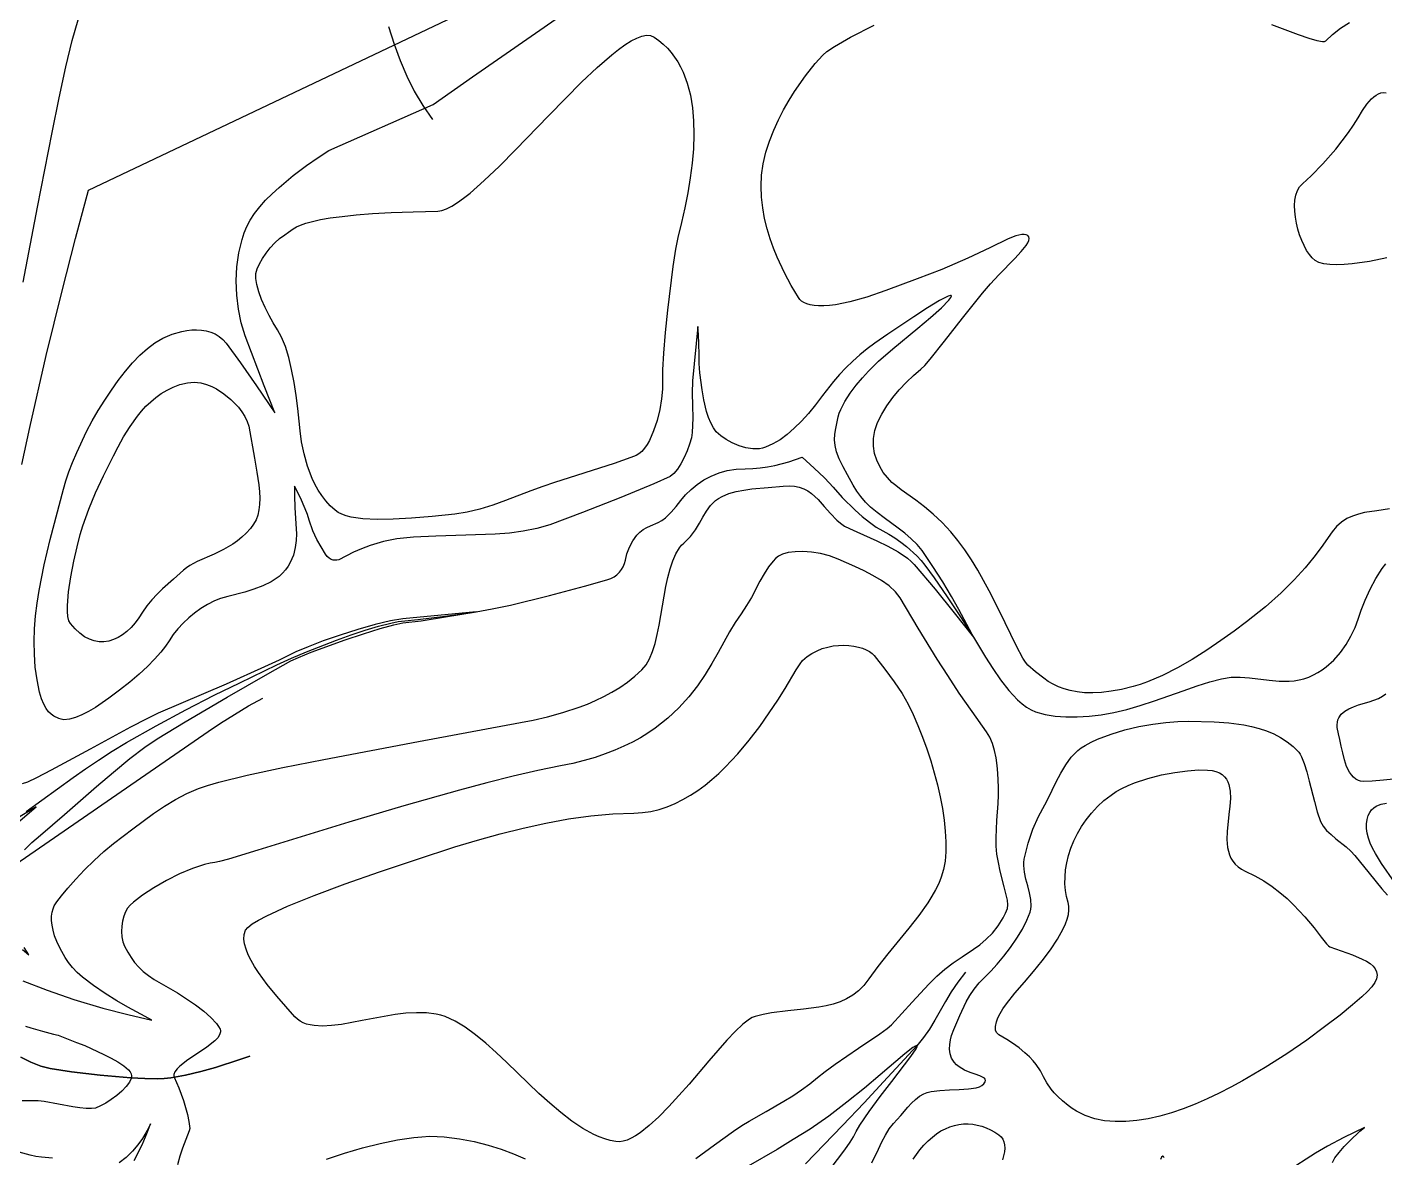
# Model space of a CAD drawing. Header units: inches. Extents: x 14835060 to 15200370, y 4673777 to 4962097.
# Drawn here: x 14982426 to 15056849, y 4796334 to 4858303 of the extents above; entities that cross this region are included whole.
import ezdxf

# ---------------------------------------------------------------- set-up
doc = ezdxf.new("R2010")
doc.units = ezdxf.units.IN
doc.header["$MEASUREMENT"] = 0
for name, color, linetype in [('1000m', 7, 'Continuous'), ('100m', 7, 'Continuous'), ('1500m', 7, 'Continuous'), ('200m', 7, 'Continuous'), ('500m', 7, 'Continuous'), ('Ã¥Â·ÂžÃ¥Â¢Âƒ', 7, 'Continuous'), ('Ã¦Â²Â³Ã¥Â·ÂÃ£ÂƒÂ»Ã¦Â¹Â–Ã¦Â²Â¼', 7, 'Continuous'), ('Ã¦Â–Â°Ã¥Â¹Â¹Ã§Â·Âš', 7, 'Continuous'), ('Ã¨Â‡ÂªÃ¨Â½Â‰Ã¨Â»ÂŠÃ©ÂÂ“Ã£ÂƒÂ»Ã§Â™Â»Ã¥Â±Â±Ã©ÂÂ“', 7, 'Continuous')]:
    doc.layers.add(name, color=color, linetype=linetype)

msp = doc.modelspace()

# ---------------------------------------------------------------- linework, layer by layer
at = {"layer": '1000m'}
for points in [[(15057105, 4831896), (15056415, 4831803), (15055731, 4831696), (15055399, 4831617), (15055077, 4831510), (15054768, 4831367), (15054476, 4831179), (15054203, 4830938), (15053952, 4830637), (15053354, 4829789), (15052958, 4829263), (15052473, 4828672), (15051881, 4828020), (15051162, 4827308), (15050299, 4826538), (15049272, 4825714), (15048593, 4825205), (15047863, 4824680), (15047091, 4824156), (15046291, 4823650), (15045475, 4823181), (15044654, 4822764), (15043841, 4822418), (15043441, 4822277), (15043047, 4822159), (15042422, 4822009), (15041847, 4821903), (15041319, 4821840), (15040833, 4821815), (15040389, 4821825), (15039981, 4821868), (15039608, 4821940), (15039266, 4822037), (15038952, 4822156), (15038663, 4822295), (15038396, 4822449), (15038149, 4822616), (15037698, 4822974), (15037286, 4823342), (15037156, 4823494), (15037007, 4823723), (15036654, 4824384), (15035732, 4826290), (15035165, 4827407), (15034529, 4828549), (15034186, 4829109), (15033826, 4829652), (15033449, 4830169), (15033056, 4830652), (15032584, 4831157), (15032096, 4831612), (15031611, 4832018), (15031146, 4832377), (15030343, 4832954), (15030041, 4833176), (15029829, 4833354), (15029583, 4833613), (15029357, 4833903), (15029157, 4834224), (15028995, 4834572), (15028878, 4834945), (15028816, 4835342), (15028819, 4835760), (15028894, 4836197), (15029046, 4836643), (15029268, 4837098), (15029547, 4837553), (15029873, 4838001), (15030234, 4838433), (15030619, 4838841), (15031016, 4839218), (15031414, 4839554), (15031633, 4839765), (15031930, 4840104), (15032716, 4841086), (15033695, 4842345), (15034787, 4843723), (15035226, 4844234), (15035686, 4844727), (15036559, 4845622), (15036916, 4846007), (15037183, 4846338), (15037274, 4846481), (15037332, 4846607), (15037354, 4846715), (15037335, 4846803), (15037275, 4846882), (15037189, 4846929), (15037079, 4846948), (15036946, 4846941), (15036615, 4846857), (15036207, 4846696), (15035199, 4846212), (15033999, 4845635), (15032572, 4845029), (15031217, 4844503), (15029504, 4843876), (15028449, 4843501), (15027530, 4843243), (15026744, 4843090), (15026401, 4843049), (15026089, 4843031), (15025809, 4843032), (15025561, 4843052), (15025343, 4843090), (15025156, 4843143), (15024999, 4843211), (15024871, 4843292), (15024773, 4843384), (15024703, 4843485), (15024309, 4844150), (15023944, 4844835), (15023543, 4845701), (15023345, 4846190), (15023160, 4846709), (15022993, 4847254), (15022852, 4847820), (15022744, 4848400), (15022675, 4848992), (15022653, 4849589), (15022685, 4850186), (15022779, 4850819), (15022926, 4851444), (15023119, 4852056), (15023349, 4852651), (15023610, 4853226), (15023893, 4853776), (15024190, 4854296), (15024495, 4854783), (15025094, 4855641), (15025628, 4856314), (15026036, 4856771), (15026256, 4856977), (15026675, 4857238), (15027564, 4857746), (15028858, 4858413)], [(15050629, 4858442), (15052106, 4857894), (15052678, 4857697), (15053126, 4857567), (15053439, 4857517), (15053541, 4857525), (15053606, 4857558), (15053986, 4857907), (15054416, 4858239), (15054903, 4858554)], [(14996545, 4846924), (14996745, 4847073), (14997003, 4847254), (14997182, 4847351), (14997410, 4847452), (14997699, 4847553), (14998060, 4847654), (14998504, 4847752), (14999044, 4847845), (14999691, 4847932), (15000456, 4848012), (15001351, 4848081), (15002387, 4848139), (15003577, 4848184), (15004931, 4848214), (15005159, 4848248), (15005418, 4848340), (15005704, 4848487), (15006017, 4848684), (15006352, 4848928), (15006710, 4849213), (15007481, 4849893), (15008313, 4850691), (15009191, 4851574), (15011014, 4853461), (15011927, 4854399), (15012818, 4855289), (15013671, 4856097), (15014470, 4856792), (15014843, 4857085), (15015197, 4857338), (15015529, 4857545), (15015837, 4857703), (15016119, 4857808), (15016372, 4857855), (15016596, 4857840), (15016787, 4857758), (15017050, 4857569), (15017294, 4857364), (15017519, 4857144), (15017726, 4856910), (15017915, 4856661), (15018086, 4856399), (15018241, 4856124), (15018379, 4855836), (15018609, 4855227), (15018779, 4854576), (15018894, 4853887), (15018957, 4853165), (15018973, 4852416), (15018945, 4851643), (15018879, 4850851), (15018777, 4850045), (15018643, 4849229), (15018483, 4848409), (15018299, 4847589), (15018096, 4846773), (15017966, 4846129), (15017821, 4845183), (15017531, 4842796), (15017407, 4841560), (15017312, 4840434), (15017258, 4839519), (15017254, 4838920), (15017253, 4838462), (15017202, 4837924), (15017102, 4837341), (15016957, 4836745), (15016767, 4836171), (15016537, 4835652), (15016408, 4835424), (15016269, 4835222), (15016121, 4835050), (15015964, 4834914), (15015802, 4834825), (15015522, 4834708), (15014608, 4834387), (15011337, 4833350), (15010698, 4833134), (15010032, 4832885), (15008649, 4832354), (15007945, 4832103), (15007242, 4831884), (15006545, 4831712), (15005863, 4831603), (15004627, 4831479), (15003503, 4831387), (15002493, 4831334), (15001603, 4831323), (15000835, 4831362), (15000193, 4831455), (14999921, 4831524), (14999681, 4831609), (14999475, 4831710), (14999304, 4831828), (14999035, 4832072), (14998792, 4832339), (14998573, 4832626), (14998376, 4832930), (14998201, 4833247), (14998046, 4833575), (14997792, 4834248), (14997604, 4834924), (14997471, 4835576), (14997385, 4836180), (14997333, 4836708), (14997269, 4837399), (14997179, 4838114), (14997064, 4838833), (14996925, 4839533), (14996764, 4840193), (14996580, 4840792), (14996376, 4841307), (14996151, 4841718), (14995916, 4842094), (14995685, 4842508), (14995469, 4842943), (14995277, 4843380), (14995121, 4843803), (14995010, 4844194), (14994955, 4844535), (14994965, 4844809), (14995038, 4845059), (14995159, 4845336), (14995322, 4845627), (14995520, 4845922), (14995748, 4846211), (14995999, 4846481), (14996267, 4846722), (14996545, 4846924)], [(14994573, 4836433), (14994894, 4834677), (14995022, 4833911), (14995120, 4833223), (14995159, 4832837), (14995176, 4832480), (14995169, 4832150), (14995133, 4831845), (14995069, 4831562), (14994972, 4831299), (14994840, 4831056), (14994672, 4830828), (14994438, 4830575), (14994197, 4830351), (14993949, 4830151), (14993697, 4829973), (14993187, 4829673), (14992682, 4829427), (14991743, 4829009), (14991339, 4828790), (14991160, 4828668), (14990999, 4828535), (14990447, 4828048), (14989845, 4827513), (14989546, 4827221), (14989259, 4826912), (14988992, 4826583), (14988753, 4826232), (14988555, 4825930), (14988344, 4825654), (14988123, 4825406), (14987893, 4825188), (14987654, 4825003), (14987408, 4824851), (14987156, 4824735), (14986898, 4824656), (14986637, 4824618), (14986373, 4824620), (14986108, 4824666), (14985842, 4824758), (14985576, 4824896), (14985312, 4825084), (14985051, 4825322), (14984794, 4825613), (14984710, 4825774), (14984656, 4825998), (14984630, 4826276), (14984630, 4826600), (14984691, 4827352), (14984817, 4828185), (14984983, 4829031), (14985165, 4829822), (14985340, 4830490), (14985483, 4830965), (14985814, 4831888), (14986177, 4832776), (14986612, 4833719), (14987156, 4834808), (14987415, 4835308), (14987716, 4835855), (14988066, 4836422), (14988471, 4836986), (14988697, 4837260), (14988940, 4837523), (14989201, 4837772), (14989480, 4838006), (14989779, 4838220), (14990098, 4838413), (14990438, 4838579), (14990801, 4838717), (14991208, 4838814), (14991588, 4838838), (14991939, 4838802), (14992259, 4838721), (14992548, 4838608), (14992803, 4838477), (14993205, 4838215), (14993585, 4837903), (14993796, 4837697), (14994005, 4837467), (14994199, 4837219), (14994366, 4836960), (14994495, 4836696), (14994573, 4836433)], [(15036162, 4810004), (15036186, 4810195), (15036157, 4810464), (15035990, 4811182), (15035766, 4812053), (15035665, 4812513), (15035587, 4812972), (15035547, 4813418), (15035539, 4813878), (15035581, 4814819), (15035648, 4815755), (15035670, 4816208), (15035674, 4816645), (15035637, 4817422), (15035595, 4817836), (15035534, 4818251), (15035448, 4818655), (15035335, 4819037), (15035190, 4819385), (15035010, 4819687), (15034224, 4820789), (15033523, 4821810), (15032892, 4822763), (15032317, 4823663), (15031275, 4825364), (15030277, 4827030), (15030160, 4827199), (15030019, 4827363), (15029670, 4827677), (15029253, 4827972), (15028789, 4828247), (15028299, 4828502), (15027804, 4828738), (15026890, 4829146), (15026404, 4829329), (15025908, 4829457), (15025418, 4829534), (15024948, 4829564), (15024516, 4829552), (15024137, 4829502), (15023828, 4829417), (15023605, 4829303), (15023455, 4829181), (15023315, 4829042), (15023057, 4828720), (15022821, 4828349), (15022596, 4827939), (15022128, 4827052), (15021864, 4826597), (15021564, 4826150), (15021243, 4825677), (15020933, 4825161), (15020302, 4824031), (15019959, 4823434), (15019584, 4822824), (15019165, 4822211), (15018693, 4821602), (15018155, 4821005), (15017542, 4820427), (15017204, 4820148), (15016842, 4819877), (15016457, 4819615), (15016046, 4819362), (15015607, 4819121), (15015141, 4818891), (15014645, 4818674), (15014117, 4818470), (15013557, 4818281), (15012964, 4818108), (15012335, 4817952), (15011670, 4817813), (15010423, 4817557), (15009067, 4817243), (15007629, 4816883), (15006133, 4816486), (15003066, 4815622), (15000066, 4814732), (14995064, 4813194), (14993460, 4812707), (14992969, 4812569), (14992719, 4812515), (14992450, 4812480), (14992153, 4812413), (14991492, 4812198), (14990778, 4811896), (14990056, 4811534), (14989367, 4811138), (14988756, 4810735), (14988264, 4810351), (14988076, 4810175), (14987934, 4810014), (14987818, 4809821), (14987725, 4809584), (14987657, 4809314), (14987615, 4809026), (14987603, 4808731), (14987623, 4808443), (14987676, 4808173), (14987764, 4807934), (14987937, 4807604), (14988120, 4807306), (14988319, 4807034), (14988541, 4806784), (14988790, 4806551), (14989074, 4806329), (14989397, 4806112), (14989767, 4805897), (14990668, 4805371), (14991163, 4805055), (14991651, 4804717), (14992105, 4804371), (14992500, 4804026), (14992807, 4803693), (14992919, 4803536), (14993000, 4803385), (14993022, 4803311), (14993025, 4803235), (14992977, 4803077), (14992869, 4802914), (14992709, 4802746), (14992276, 4802400), (14991759, 4802049), (14991242, 4801700), (14990804, 4801364), (14990640, 4801203), (14990527, 4801048), (14990475, 4800901), (14990474, 4800831), (14990493, 4800763), (14990740, 4800165), (14990994, 4799468), (14991209, 4798713), (14991289, 4798327), (14991342, 4797943), (14991311, 4797822), (14991222, 4797585), (14990945, 4796859), (14990797, 4796418), (14990669, 4795957)], [(15057497, 4817102), (15056778, 4817024), (15056153, 4816976), (15055676, 4816968), (15055510, 4816982), (15055404, 4817010), (15055256, 4817095), (15055126, 4817201), (15055012, 4817326), (15054913, 4817467), (15054753, 4817788), (15054632, 4818147), (15054539, 4818524), (15054462, 4818901), (15054389, 4819259), (15054307, 4819580), (15054236, 4819922), (15054231, 4820073), (15054245, 4820210), (15054277, 4820336), (15054324, 4820450), (15054463, 4820648), (15054651, 4820811), (15054879, 4820945), (15055136, 4821057), (15055412, 4821154), (15055981, 4821326), (15056253, 4821415), (15056504, 4821515), (15056724, 4821632), (15056902, 4821773)], [(15028725, 4796068), (15029088, 4796812), (15029274, 4797203), (15029471, 4797580), (15029686, 4797923), (15029923, 4798213), (15030313, 4798654), (15030702, 4799119), (15030904, 4799339), (15031114, 4799539), (15031335, 4799709), (15031571, 4799842), (15031763, 4799913), (15031979, 4799967), (15032464, 4800033), (15032991, 4800062), (15033521, 4800080), (15034019, 4800109), (15034446, 4800171), (15034621, 4800223), (15034765, 4800292), (15034873, 4800381), (15034940, 4800493), (15034956, 4800572), (15034942, 4800639), (15034902, 4800696), (15034838, 4800745), (15034649, 4800831), (15034400, 4800913), (15034111, 4801011), (15033806, 4801140), (15033506, 4801321), (15033365, 4801436), (15033234, 4801570), (15033095, 4801788), (15033017, 4802033), (15032990, 4802293), (15033002, 4802554), (15033042, 4802804), (15033098, 4803032), (15033217, 4803368), (15033546, 4804143), (15033898, 4804883), (15034104, 4805239), (15034341, 4805586), (15034617, 4805922), (15034940, 4806249), (15035250, 4806557), (15035597, 4806943), (15035962, 4807388), (15036326, 4807871), (15036671, 4808373), (15036978, 4808873), (15037227, 4809353), (15037400, 4809791), (15037440, 4809960), (15037458, 4810133), (15037440, 4810491), (15037370, 4810861), (15037272, 4811237), (15037170, 4811614), (15037088, 4811987), (15037051, 4812351), (15037056, 4812528), (15037081, 4812701), (15037301, 4813580), (15037559, 4814351), (15037859, 4815040), (15038202, 4815677), (15038408, 4816056), (15038618, 4816487), (15038841, 4816946), (15039084, 4817414), (15039355, 4817868), (15039662, 4818287), (15039832, 4818477), (15040013, 4818650), (15040207, 4818804), (15040415, 4818936), (15040753, 4819113), (15041106, 4819275), (15041842, 4819560), (15042604, 4819792), (15043372, 4819974), (15044125, 4820109), (15044843, 4820200), (15045505, 4820249), (15046092, 4820260), (15047485, 4820233), (15048291, 4820178), (15049127, 4820064), (15049546, 4819978), (15049960, 4819869), (15050366, 4819734), (15050759, 4819569), (15051136, 4819373), (15051491, 4819141), (15051822, 4818872), (15052125, 4818563), (15052206, 4818450), (15052284, 4818307), (15052429, 4817942), (15052566, 4817491), (15052701, 4816977), (15052986, 4815856), (15053148, 4815296), (15053329, 4814766), (15053463, 4814517), (15053658, 4814278), (15053898, 4814046), (15054167, 4813819), (15054724, 4813370), (15054979, 4813144), (15055198, 4812912), (15055992, 4811927), (15056683, 4811080), (15056995, 4810735)], [(15057386, 4811447), (15056674, 4812463), (15056331, 4813017), (15056181, 4813297), (15056051, 4813577), (15055947, 4813854), (15055874, 4814126), (15055836, 4814390), (15055839, 4814645), (15055878, 4814886), (15055941, 4815090), (15056025, 4815260), (15056126, 4815400), (15056242, 4815512), (15056370, 4815600), (15056507, 4815668), (15056650, 4815718), (15056942, 4815780)], [(15019071, 4796297), (15020111, 4797042), (15021137, 4797787), (15021599, 4798103), (15022002, 4798350), (15022931, 4798868), (15023909, 4799437), (15024396, 4799741), (15024869, 4800058), (15025322, 4800388), (15025744, 4800732), (15026166, 4801067), (15026716, 4801465), (15027993, 4802341), (15029160, 4803135), (15029572, 4803431), (15029800, 4803623), (15030930, 4804869), (15031861, 4805861), (15032295, 4806282), (15032732, 4806666), (15033188, 4807021), (15033682, 4807354), (15034306, 4807762), (15034650, 4808017), (15034998, 4808314), (15035336, 4808656), (15035652, 4809048), (15035932, 4809496), (15036054, 4809742), (15036162, 4810004)], [(14982344, 4803555), (14982624, 4803451), (14983259, 4803272), (14983871, 4803120), (14984122, 4803049), (14984311, 4802980), (14985133, 4802659), (14985579, 4802488), (14985938, 4802330), (14986634, 4801996), (14987023, 4801803), (14987397, 4801598), (14987726, 4801384), (14987979, 4801163), (14988068, 4801052), (14988126, 4800941), (14988151, 4800829), (14988137, 4800718), (14988027, 4800488), (14987846, 4800244), (14987610, 4799997), (14987335, 4799757), (14987038, 4799533), (14986733, 4799337), (14986439, 4799177), (14986170, 4799064), (14985956, 4799029), (14985666, 4799035), (14985317, 4799072), (14984929, 4799133), (14983355, 4799424), (14983028, 4799459), (14982716, 4799466), (14982146, 4799465)], [(14998841, 4796270), (14999827, 4796586), (15000809, 4796874), (15001776, 4797122), (15002718, 4797319), (15003625, 4797453), (15004062, 4797493), (15004486, 4797513), (15004896, 4797512), (15005291, 4797487), (15006134, 4797380), (15006934, 4797226), (15007691, 4797034), (15008408, 4796808), (15009085, 4796557), (15009723, 4796287)], [(15053985, 4796083), (15054115, 4796337), (15054339, 4796635), (15054621, 4796953), (15054929, 4797267), (15055483, 4797787), (15055728, 4798003), (15054596, 4797442), (15053700, 4796976), (15053043, 4796592), (15051465, 4795562)], [(15044747, 4796326), (15044722, 4796406), (15044673, 4796422), (15044613, 4796368), (15044545, 4796246)]]:
    msp.add_lwpolyline(points, dxfattribs=at)
at = {"layer": '100m'}
for points in [[(14982203, 4844318), (14982996, 4848429), (14983794, 4852535), (14984180, 4854428), (14984550, 4856130), (14984898, 4857579), (14985219, 4858712)], [(14981924, 4814711), (14982921, 4815577), (14981808, 4814901)]]:
    msp.add_lwpolyline(points, dxfattribs=at)
at = {"layer": '1500m'}
for points in [[(15056955, 4845658), (15056004, 4845455), (15055064, 4845324), (15054620, 4845290), (15054207, 4845280), (15053833, 4845295), (15053507, 4845337), (15053238, 4845409), (15053036, 4845511), (15052872, 4845655), (15052713, 4845843), (15052563, 4846069), (15052422, 4846328), (15052293, 4846613), (15052178, 4846918), (15052081, 4847238), (15052002, 4847565), (15051945, 4847893), (15051911, 4848217), (15051903, 4848530), (15051923, 4848827), (15051973, 4849100), (15052056, 4849344), (15052174, 4849553), (15052328, 4849720), (15052811, 4850158), (15053447, 4850809), (15054157, 4851618), (15054515, 4852066), (15054861, 4852532), (15055133, 4852937), (15055387, 4853342), (15055631, 4853729), (15055870, 4854078), (15056113, 4854368), (15056237, 4854485), (15056365, 4854581), (15056497, 4854653), (15056634, 4854697), (15056777, 4854713), (15056927, 4854697)], [(15028566, 4806142), (15028293, 4805786), (15027997, 4805487), (15027679, 4805241), (15027341, 4805042), (15026985, 4804882), (15026612, 4804757), (15026225, 4804661), (15025823, 4804587), (15024987, 4804481), (15024116, 4804393), (15023224, 4804275), (15022774, 4804189), (15022324, 4804078), (15022176, 4804021), (15022014, 4803929), (15021650, 4803651), (15021238, 4803264), (15020786, 4802787), (15019786, 4801643), (15018706, 4800377), (15018154, 4799747), (15017602, 4799145), (15017058, 4798590), (15016528, 4798104), (15016020, 4797704), (15015776, 4797543), (15015540, 4797411), (15015312, 4797310), (15015095, 4797244), (15014888, 4797214), (15014693, 4797223), (15014390, 4797283), (15014087, 4797370), (15013784, 4797481), (15013481, 4797615), (15012877, 4797947), (15012275, 4798350), (15011674, 4798814), (15011076, 4799323), (15010481, 4799865), (15009890, 4800428), (15008719, 4801560), (15008140, 4802104), (15007567, 4802615), (15006999, 4803081), (15006437, 4803488), (15005882, 4803823), (15005608, 4803960), (15005334, 4804073), (15005095, 4804151), (15004845, 4804211), (15004319, 4804280), (15003764, 4804290), (15003186, 4804254), (15002593, 4804181), (15001991, 4804083), (15000793, 4803853), (14999648, 4803650), (14999113, 4803585), (14998612, 4803559), (14998154, 4803584), (14997942, 4803618), (14997744, 4803668), (14997559, 4803737), (14997390, 4803824), (14997236, 4803933), (14997099, 4804063), (14996108, 4805187), (14995588, 4805830), (14995107, 4806491), (14994893, 4806821), (14994706, 4807145), (14994548, 4807461), (14994426, 4807766), (14994345, 4808055), (14994310, 4808327), (14994326, 4808577), (14994398, 4808803), (14994528, 4808967), (14994769, 4809156), (14995115, 4809368), (14995557, 4809603), (14996706, 4810128), (14998159, 4810716), (14999859, 4811350), (15001749, 4812014), (15003773, 4812693), (15005874, 4813370), (15007110, 4813747), (15008359, 4814095), (15009614, 4814409), (15010865, 4814681), (15012106, 4814906), (15013329, 4815077), (15014525, 4815186), (15015687, 4815229), (15016157, 4815254), (15016619, 4815322), (15017071, 4815430), (15017515, 4815575), (15017949, 4815755), (15018373, 4815966), (15018787, 4816207), (15019190, 4816474), (15019583, 4816764), (15019965, 4817075), (15020335, 4817404), (15020693, 4817748), (15021374, 4818471), (15022004, 4819222), (15022581, 4819979), (15023102, 4820720), (15023566, 4821422), (15023969, 4822064), (15024584, 4823079), (15024791, 4823407), (15024927, 4823587), (15025176, 4823803), (15025443, 4823983), (15025722, 4824129), (15026012, 4824245), (15026307, 4824330), (15026604, 4824388), (15026900, 4824420), (15027190, 4824428), (15027471, 4824414), (15027739, 4824381), (15027990, 4824329), (15028220, 4824262), (15028426, 4824180), (15028604, 4824086), (15028750, 4823982), (15028859, 4823869), (15029442, 4823117), (15029958, 4822425), (15030391, 4821787), (15030723, 4821201), (15030996, 4820625), (15031257, 4820021), (15031505, 4819395), (15031738, 4818751), (15031954, 4818097), (15032150, 4817436), (15032323, 4816775), (15032473, 4816119), (15032596, 4815474), (15032691, 4814845), (15032755, 4814238), (15032786, 4813658), (15032782, 4813110), (15032741, 4812602), (15032660, 4812136), (15032537, 4811721), (15032392, 4811372), (15032218, 4811022), (15032018, 4810671), (15031796, 4810319), (15031298, 4809616), (15030749, 4808914), (15029603, 4807517), (15029058, 4806826), (15028566, 4806142)], [(15039482, 4810330), (15039396, 4810653), (15039339, 4810995), (15039313, 4811355), (15039317, 4811729), (15039351, 4812114), (15039417, 4812507), (15039513, 4812905), (15039642, 4813306), (15039802, 4813705), (15039994, 4814101), (15040219, 4814489), (15040477, 4814867), (15040768, 4815233), (15041093, 4815582), (15041451, 4815911), (15041844, 4816219), (15042128, 4816406), (15042438, 4816579), (15042770, 4816737), (15043119, 4816881), (15043854, 4817128), (15044607, 4817321), (15045345, 4817461), (15046034, 4817551), (15046639, 4817592), (15047128, 4817586), (15047377, 4817556), (15047593, 4817503), (15047777, 4817430), (15047932, 4817336), (15048060, 4817224), (15048163, 4817095), (15048244, 4816950), (15048304, 4816791), (15048371, 4816434), (15048381, 4816034), (15048353, 4815603), (15048303, 4815151), (15048207, 4814226), (15048196, 4813775), (15048232, 4813344), (15048274, 4813140), (15048334, 4812946), (15048414, 4812762), (15048517, 4812590), (15048645, 4812431), (15048800, 4812287), (15048984, 4812159), (15049199, 4812048), (15049726, 4811792), (15050217, 4811508), (15050674, 4811202), (15051097, 4810879), (15051487, 4810546), (15051845, 4810208), (15052469, 4809543), (15052973, 4808932), (15053365, 4808422), (15053650, 4808060), (15053755, 4807950), (15053836, 4807895), (15055070, 4807451), (15055607, 4807225), (15055838, 4807105), (15056038, 4806977), (15056201, 4806839), (15056323, 4806689), (15056398, 4806527), (15056422, 4806349), (15056389, 4806153), (15056294, 4805939), (15056133, 4805704), (15055900, 4805446), (15055592, 4805160), (15055081, 4804722), (15054391, 4804160), (15053544, 4803505), (15052564, 4802786), (15051472, 4802034), (15050293, 4801278), (15049048, 4800547), (15048408, 4800201), (15047761, 4799872), (15047109, 4799564), (15046454, 4799282), (15045801, 4799028), (15045151, 4798807), (15044508, 4798622), (15043874, 4798477), (15043252, 4798375), (15042646, 4798321), (15042057, 4798318), (15041490, 4798370), (15040946, 4798480), (15040428, 4798653), (15039940, 4798891), (15039708, 4799036), (15039484, 4799199), (15039173, 4799456), (15038919, 4799688), (15038714, 4799900), (15038551, 4800096), (15038315, 4800450), (15038145, 4800777), (15037975, 4801103), (15037739, 4801457), (15037576, 4801653), (15037371, 4801865), (15037117, 4802098), (15036806, 4802354), (15036434, 4802624), (15036124, 4802819), (15035691, 4803081), (15035566, 4803198), (15035502, 4803338), (15035498, 4803528), (15035553, 4803792), (15035634, 4804013), (15035755, 4804252), (15035913, 4804507), (15036103, 4804777), (15036559, 4805353), (15037088, 4805966), (15037583, 4806540), (15038065, 4807132), (15038514, 4807729), (15038906, 4808319), (15039221, 4808886), (15039342, 4809158), (15039436, 4809420), (15039500, 4809669), (15039530, 4809905), (15039526, 4810126), (15039482, 4810330)], [(15031000, 4796255), (15031367, 4796768), (15031583, 4797021), (15031821, 4797269), (15032048, 4797474), (15032281, 4797653), (15032519, 4797805), (15032761, 4797932), (15033007, 4798033), (15033255, 4798110), (15033505, 4798162), (15033756, 4798190), (15034006, 4798194), (15034256, 4798175), (15034505, 4798133), (15034750, 4798069), (15034992, 4797983), (15035231, 4797876), (15035464, 4797747), (15035691, 4797598)], [(15035691, 4797598), (15035813, 4797488), (15035905, 4797358), (15035968, 4797208), (15036003, 4797040), (15036012, 4796856), (15035996, 4796657), (15035895, 4796220)]]:
    msp.add_lwpolyline(points, dxfattribs=at)
at = {"layer": '200m'}
for points in [[(14982129, 4834330), (14982566, 4836360), (14983472, 4840299), (14984341, 4843846), (14985080, 4846724), (14985785, 4849360), (15023649, 4867365)], [(14982272, 4813212), (14982688, 4813618), (14983150, 4814020), (14984468, 4815155), (14986234, 4816692), (14987164, 4817480), (14988059, 4818213), (14988871, 4818837), (14989553, 4819302), (14991093, 4820236), (14993398, 4821587), (14995612, 4822864), (14996878, 4823575), (14997298, 4823763), (14997995, 4824039), (14999864, 4824719), (15000858, 4825056), (15001773, 4825346), (15002522, 4825555), (15003014, 4825649), (15004021, 4825773), (15005364, 4825982), (15007043, 4826264), (15003022, 4825881), (15002342, 4825772), (15001500, 4825569), (15000561, 4825299), (14999591, 4824988), (14998656, 4824662), (14997822, 4824347), (14997153, 4824069), (14996716, 4823854), (14996231, 4823607), (14995442, 4823239), (14993326, 4822299), (14989612, 4820701), (14988984, 4820402), (14988089, 4819935), (14985877, 4818737), (14983742, 4817576), (14982941, 4817157), (14982447, 4816925), (14982154, 4816827)], [(14982170, 4807756), (14982509, 4807454), (14982262, 4807861)]]:
    msp.add_lwpolyline(points, dxfattribs=at)
at = {"layer": '500m'}
for points in [[(14982185, 4806037), (14983523, 4805518), (14984985, 4805017), (14986578, 4804545), (14987948, 4804187), (14989269, 4803880), (14988889, 4804072), (14987938, 4804589), (14987337, 4804941), (14986700, 4805339), (14986062, 4805774), (14985459, 4806234), (14985168, 4806495), (14984916, 4806767), (14984699, 4807042), (14984515, 4807312), (14984236, 4807807), (14984057, 4808190), (14983932, 4808509), (14983844, 4808809), (14983789, 4809088), (14983764, 4809345), (14983768, 4809581), (14983795, 4809795), (14983844, 4809985), (14983911, 4810151), (14984048, 4810363), (14984303, 4810696), (14984658, 4811120), (14985089, 4811606), (14985577, 4812122), (14986099, 4812639), (14986636, 4813128), (14987166, 4813557), (14988220, 4814364), (14989354, 4815202), (14989949, 4815601), (14990559, 4815971), (14991184, 4816299), (14991822, 4816573), (14992315, 4816740), (14992929, 4816918), (14994489, 4817302), (14996432, 4817722), (14998690, 4818172), (15003869, 4819146), (15009473, 4820189), (15010162, 4820325), (15010944, 4820503), (15011793, 4820733), (15012682, 4821027), (15013134, 4821201), (15013587, 4821396), (15014036, 4821613), (15014480, 4821853), (15014914, 4822118), (15015335, 4822409), (15015741, 4822727), (15016127, 4823075), (15016356, 4823350), (15016549, 4823691), (15016712, 4824088), (15016850, 4824531), (15016969, 4825012), (15017072, 4825520), (15017255, 4826581), (15017440, 4827638), (15017547, 4828142), (15017669, 4828616), (15017813, 4829051), (15017983, 4829438), (15018184, 4829767), (15018298, 4829907), (15018422, 4830029), (15018780, 4830388), (15019055, 4830751), (15019276, 4831109), (15019469, 4831455), (15019663, 4831783), (15019884, 4832084), (15020013, 4832223), (15020160, 4832353), (15020328, 4832473), (15020520, 4832582), (15020888, 4832735), (15021290, 4832850), (15021715, 4832934), (15022155, 4832994), (15023037, 4833074), (15023861, 4833146), (15024189, 4833165), (15024485, 4833144), (15024752, 4833087), (15024994, 4832999), (15025215, 4832884), (15025418, 4832745), (15025607, 4832587), (15025784, 4832413), (15026121, 4832037), (15026455, 4831647), (15026815, 4831277), (15027014, 4831109), (15027229, 4830958), (15027496, 4830822), (15027910, 4830638), (15029009, 4830150), (15029606, 4829857), (15030176, 4829538), (15030674, 4829200), (15030883, 4829025), (15031057, 4828847), (15032200, 4827494), (15033242, 4826210), (15034296, 4824875), (15034086, 4825293), (15033502, 4826385), (15033091, 4827107), (15032612, 4827906), (15032072, 4828751), (15031482, 4829611), (15031205, 4829950), (15030888, 4830265), (15030539, 4830563), (15030168, 4830849), (15029400, 4831411), (15029021, 4831698), (15028660, 4831998), (15028381, 4832273), (15028131, 4832571), (15027908, 4832881), (15027711, 4833192), (15027390, 4833768), (15027157, 4834209), (15026939, 4834642), (15026795, 4835026), (15026715, 4835372), (15026688, 4835692), (15026702, 4835997), (15026748, 4836299), (15026886, 4836940), (15026943, 4837144), (15027025, 4837356), (15027252, 4837795), (15027544, 4838240), (15027874, 4838675), (15028218, 4839084), (15028551, 4839452), (15029085, 4839998), (15029881, 4840668), (15031254, 4841799), (15031951, 4842393), (15032544, 4842927), (15032952, 4843343), (15033061, 4843490), (15033092, 4843584), (15033077, 4843602), (15033039, 4843603), (15032905, 4843558), (15032439, 4843313), (15031784, 4842917), (15031033, 4842435), (15029606, 4841484), (15028887, 4840991), (15028470, 4840678), (15028067, 4840347), (15027680, 4839999), (15027310, 4839638), (15026959, 4839266), (15026627, 4838887), (15026026, 4838117), (15025643, 4837605), (15025257, 4837133), (15024869, 4836703), (15024479, 4836319), (15024088, 4835981), (15023694, 4835693), (15023299, 4835458), (15022903, 4835276), (15022741, 4835226), (15022571, 4835196), (15022207, 4835190), (15021828, 4835248), (15021447, 4835359), (15021079, 4835513), (15020739, 4835699), (15020442, 4835907), (15020203, 4836126), (15020040, 4836342), (15019897, 4836610), (15019774, 4836915), (15019668, 4837239), (15019511, 4837886), (15019421, 4838425), (15019308, 4839358), (15019268, 4839860), (15019255, 4840355), (15019248, 4840949), (15019222, 4841443), (15019181, 4841905), (15018905, 4838917), (15018879, 4838245), (15018899, 4837575), (15018916, 4836868), (15018885, 4836087), (15018836, 4835790), (15018741, 4835449), (15018608, 4835086), (15018447, 4834723), (15018264, 4834378), (15018069, 4834075), (15017870, 4833834), (15017675, 4833675), (15016777, 4833277), (15014971, 4832532), (15012866, 4831698), (15011068, 4831029), (15010358, 4830821), (15009621, 4830674), (15008860, 4830575), (15008080, 4830513), (15006474, 4830455), (15004831, 4830409), (15003598, 4830344), (15002698, 4830255), (15002320, 4830192), (15001962, 4830113), (15001223, 4829893), (15000756, 4829716), (15000319, 4829520), (14999516, 4829112), (14999397, 4829084), (14999206, 4829098), (14999097, 4829133), (14998986, 4829194), (14998879, 4829287), (14998781, 4829414), (14998534, 4829812), (14998305, 4830218), (14998092, 4830690), (14997892, 4831288), (14997795, 4831586), (14997674, 4831899), (14997406, 4832499), (14997082, 4833137), (14997077, 4832625), (14997099, 4831984), (14997162, 4831085), (14997190, 4830536), (14997176, 4830175), (14997124, 4829779), (14997019, 4829366), (14996845, 4828954), (14996729, 4828753), (14996590, 4828560), (14996426, 4828375), (14996236, 4828202), (14996029, 4828046), (14995810, 4827907), (14995343, 4827675), (14994853, 4827492), (14994359, 4827345), (14993428, 4827107), (14993027, 4826990), (14992692, 4826857), (14992316, 4826659), (14991953, 4826437), (14991608, 4826194), (14991281, 4825928), (14990975, 4825642), (14990693, 4825336), (14990437, 4825010), (14990210, 4824665), (14990017, 4824379), (14989749, 4824046), (14989414, 4823673), (14989015, 4823269), (14988559, 4822843), (14988051, 4822403), (14987496, 4821960), (14986900, 4821520), (14986167, 4821024), (14985794, 4820799), (14985427, 4820607), (14985073, 4820459), (14984740, 4820369), (14984434, 4820348), (14984294, 4820368), (14984164, 4820410), (14983886, 4820548), (14983743, 4820648), (14983601, 4820782), (14983464, 4820959), (14983335, 4821190), (14983216, 4821483), (14983110, 4821848), (14982968, 4822539), (14982872, 4823234), (14982820, 4823931), (14982808, 4824630), (14982831, 4825331), (14982887, 4826032), (14982971, 4826734), (14983080, 4827435), (14983359, 4828836), (14983694, 4830229), (14984414, 4832977), (14984544, 4833431), (14984710, 4833924), (14984910, 4834448), (14985141, 4834996), (14985687, 4836139), (14985996, 4836719), (14986327, 4837297), (14986676, 4837865), (14987041, 4838416), (14987419, 4838944), (14987808, 4839442), (14988206, 4839903), (14988609, 4840319), (14989016, 4840685), (14989423, 4840994), (14989869, 4841257), (14990368, 4841475), (14990900, 4841631), (14991172, 4841682), (14991444, 4841712), (14991715, 4841720), (14991980, 4841703), (14992239, 4841661), (14992488, 4841590), (14992724, 4841489), (14992945, 4841356), (14993149, 4841190), (14993333, 4840989), (14994129, 4839909), (14995002, 4838648), (14995995, 4837164), (14995995, 4837164), (14995417, 4838649), (14994384, 4841391), (14994164, 4842102), (14994007, 4842848), (14993913, 4843617), (14993885, 4844395), (14993924, 4845172), (14994032, 4845935), (14994112, 4846308), (14994210, 4846672), (14994326, 4847027), (14994460, 4847371), (14994642, 4847729), (14994883, 4848092), (14995172, 4848456), (14995500, 4848819), (14995857, 4849175), (14996235, 4849521), (14997009, 4850166), (14997746, 4850723), (14998369, 4851160), (14998959, 4851548), (15004674, 4854057), (15006844, 4855585), (15011659, 4858929)], [(15026452, 4795706), (15027246, 4796767), (15027544, 4797188), (15027719, 4797484), (15027870, 4797784), (15028071, 4798121), (15028584, 4798880), (15029190, 4799698), (15029819, 4800513), (15030871, 4801881), (15031155, 4802309), (15031207, 4802431), (15031206, 4802466), (15031187, 4802482), (15031107, 4802459), (15030971, 4802374), (15030544, 4802039), (15029185, 4800880), (15028317, 4800149), (15027365, 4799379), (15026364, 4798618), (15025343, 4797911), (15024423, 4797330), (15023537, 4796797), (15021940, 4795873)], [(14988293, 4796192), (14988724, 4797045), (14988921, 4797485), (14989068, 4797851), (14989192, 4798193), (14989078, 4797961), (14988937, 4797708), (14988743, 4797397), (14988497, 4797051), (14988201, 4796696), (14987857, 4796355), (14987466, 4796054)], [(14983815, 4796318), (14983218, 4796364), (14982903, 4796410), (14982591, 4796476), (14981995, 4796651)]]:
    msp.add_lwpolyline(points, dxfattribs=at)
at = {"layer": 'Ã¥Â·ÂžÃ¥Â¢Âƒ'}
msp.add_lwpolyline([(14994628, 4801911), (14994083, 4801716), (14992756, 4801287), (14991941, 4801057), (14991104, 4800857), (14990300, 4800716), (14989928, 4800676), (14989587, 4800662), (14988885, 4800677), (14988100, 4800718), (14986427, 4800859), (14984857, 4801042), (14983681, 4801227), (14983169, 4801360), (14982625, 4801569), (14982084, 4801845)], dxfattribs=at)
at = {"layer": 'Ã¦Â²Â³Ã¥Â·ÂÃ£ÂƒÂ»Ã¦Â¹Â–Ã¦Â²Â¼'}
for points in [[(15002228, 4858339), (15002539, 4857378), (15002873, 4856475), (15003239, 4855619), (15003649, 4854802), (15004112, 4854013), (15004640, 4853242)], [(14982379, 4815321), (14984956, 4817184), (14985623, 4817659), (14986338, 4818137), (14987094, 4818615), (14987880, 4819090), (14989502, 4820016), (14991128, 4820889), (14992680, 4821684), (14994081, 4822376), (14996116, 4823348), (14996914, 4823713), (14997733, 4824065), (14999381, 4824714), (15000185, 4825001), (15000957, 4825255), (15001686, 4825472), (15002358, 4825646), (15002769, 4825728), (15003126, 4825774), (15003835, 4825842), (15005342, 4826028), (15007043, 4826264), (15007914, 4826417), (15008913, 4826628), (15011054, 4827146), (15012981, 4827659), (15014210, 4828009), (15014413, 4828083), (15014595, 4828179), (15014755, 4828293), (15014893, 4828424), (15015008, 4828571), (15015101, 4828731), (15015170, 4828903), (15015216, 4829086), (15015304, 4829442), (15015438, 4829799), (15015618, 4830143), (15015840, 4830459), (15016005, 4830628), (15016188, 4830762), (15016386, 4830872), (15016592, 4830968), (15017013, 4831159), (15017217, 4831273), (15017411, 4831414), (15017733, 4831722), (15018003, 4832039), (15018252, 4832356), (15018514, 4832664), (15018819, 4832966), (15019156, 4833242), (15019525, 4833488), (15019923, 4833700), (15020350, 4833871), (15020804, 4833999), (15021284, 4834077), (15021788, 4834103), (15022197, 4834112), (15022605, 4834145), (15023010, 4834199), (15023408, 4834273), (15024180, 4834473), (15024901, 4834731)], [(15024901, 4834731), (15025573, 4834137), (15026136, 4833600), (15026395, 4833331), (15026607, 4833086), (15027110, 4832517), (15027813, 4831827), (15028200, 4831485), (15028591, 4831169), (15028971, 4830900), (15029323, 4830697), (15029658, 4830517), (15029991, 4830308), (15030317, 4830077), (15030630, 4829831), (15031193, 4829319), (15031432, 4829066), (15031633, 4828824), (15032147, 4828117), (15032862, 4827078), (15033629, 4825924), (15034296, 4824875), (15034961, 4823779), (15035357, 4823158), (15035787, 4822537), (15036243, 4821953), (15036479, 4821686), (15036719, 4821441), (15036963, 4821225), (15037209, 4821040), (15037457, 4820892), (15037706, 4820785), (15038223, 4820640), (15038778, 4820545), (15039367, 4820498), (15039987, 4820496), (15040633, 4820538), (15041304, 4820622), (15041994, 4820747), (15042701, 4820910), (15043441, 4821120), (15044220, 4821375), (15045800, 4821934), (15046558, 4822197), (15047264, 4822423), (15047896, 4822590), (15048431, 4822677), (15048924, 4822686), (15049438, 4822646), (15050509, 4822511), (15051056, 4822463), (15051603, 4822461), (15051876, 4822484), (15052146, 4822527), (15052414, 4822593), (15052679, 4822685), (15052937, 4822801), (15053182, 4822934), (15053416, 4823084), (15053638, 4823249), (15054048, 4823617), (15054410, 4824028), (15054725, 4824469), (15054992, 4824928), (15055213, 4825395), (15055385, 4825856), (15055557, 4826352), (15055774, 4826907), (15056036, 4827492), (15056346, 4828077), (15056702, 4828631), (15056898, 4828887)], [(15033860, 4806502), (15033437, 4805962), (15033075, 4805427), (15032758, 4804900), (15032466, 4804382), (15032182, 4803879), (15031887, 4803392), (15031564, 4802924), (15031193, 4802480), (15029374, 4800502), (15028299, 4799351), (15027114, 4798113), (15025096, 4796007)]]:
    msp.add_lwpolyline(points, dxfattribs=at)
at = {"layer": 'Ã¦Â–Â°Ã¥Â¹Â¹Ã§Â·Âš'}
for points in [[(14992347, 4819699), (14993031, 4820157), (14993783, 4820633), (14994563, 4821098), (14995336, 4821524)], [(14980206, 4811336), (14992347, 4819699)]]:
    msp.add_lwpolyline(points, dxfattribs=at)
at = {"layer": 'Ã¨Â‡ÂªÃ¨Â½Â‰Ã¨Â»ÂŠÃ©ÂÂ“Ã£ÂƒÂ»Ã§Â™Â»Ã¥Â±Â±Ã©ÂÂ“'}
msp.add_lwpolyline([(14982084, 4801845), (14982625, 4801569), (14983169, 4801360), (14983681, 4801227), (14984857, 4801042), (14986427, 4800859), (14988100, 4800718), (14988885, 4800677), (14989587, 4800662), (14989928, 4800676), (14990300, 4800716), (14991104, 4800857), (14991941, 4801057), (14992756, 4801287), (14994083, 4801716), (14994628, 4801911)], dxfattribs=at)

doc.saveas('drawing.dxf')
